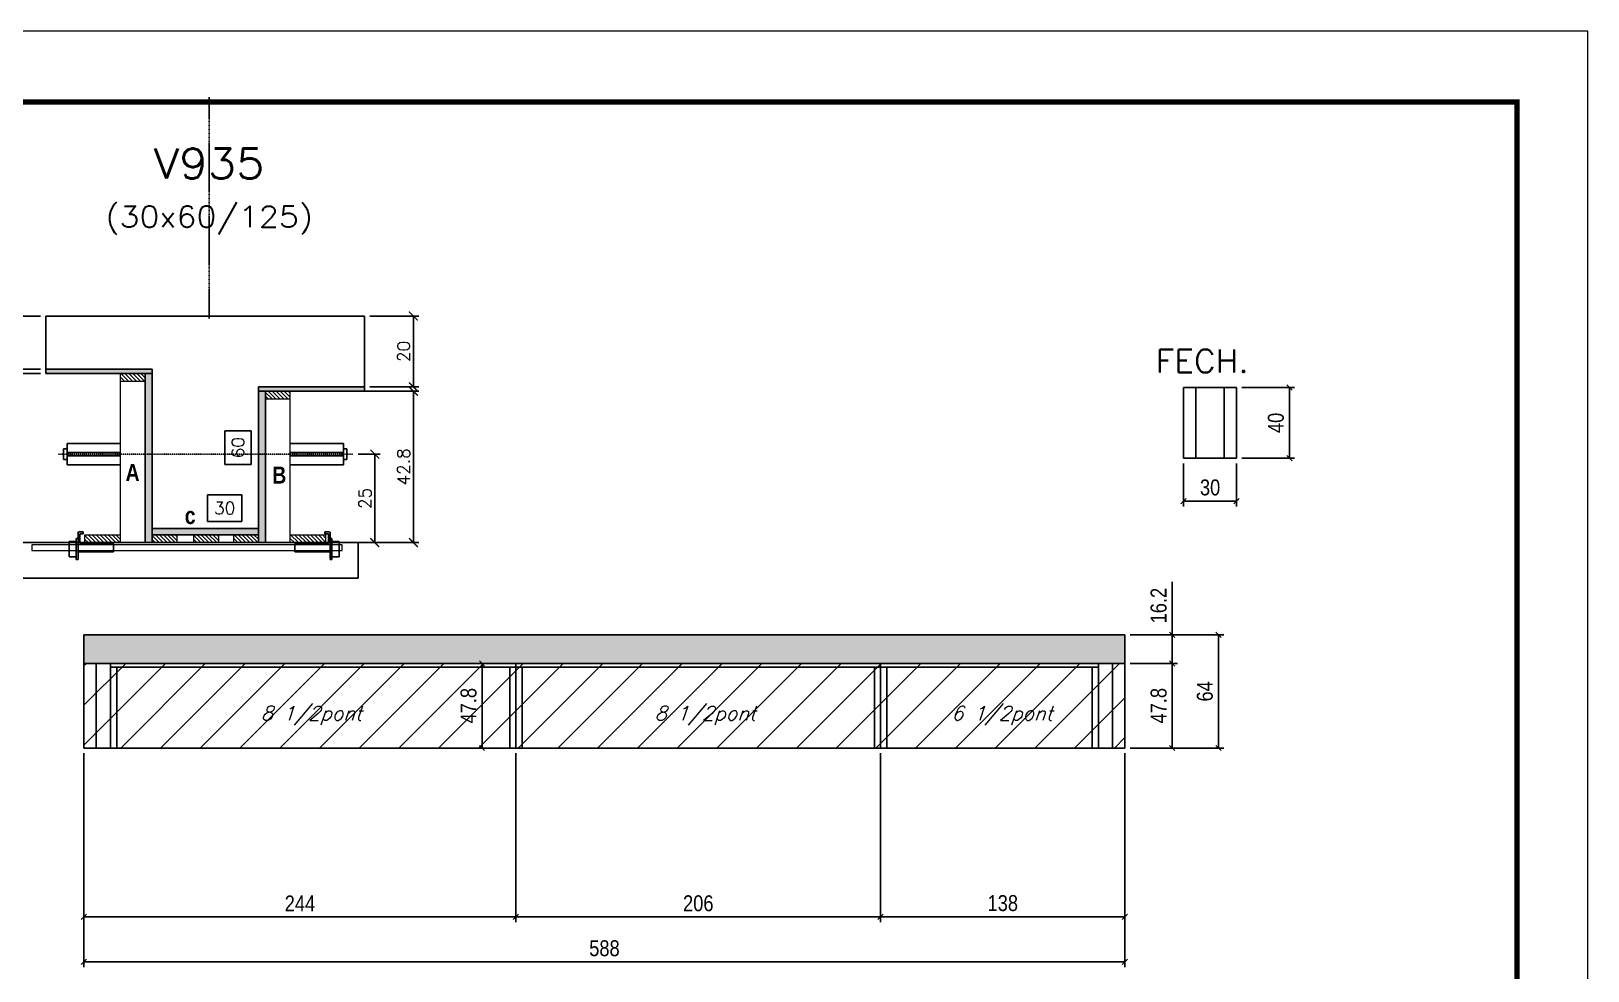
# Model space of a CAD drawing. Extents: x -20960 to -5926, y -2106 to 21915.
# Drawn here: x -6846 to -5967, y 11047 to 11578 of the extents above; entities that cross this region are included whole.
import ezdxf
from ezdxf.enums import TextEntityAlignment as Align

# ---------------------------------------------------------------- set-up
doc = ezdxf.new("R2010")
doc.units = 0
doc.linetypes.add('DASHED', pattern=[0.75, 0.5, -0.25])
doc.linetypes.add('HIDDEN', pattern=[0.375, 0.25, -0.125])
for name, color, linetype in [('barrote', 251, 'Continuous'), ('COTA', 241, 'Continuous'), ('Cota Seção (2x)', 4, 'Continuous'), ('detalhes', 4, 'Continuous'), ('Painéis', 200, 'Continuous'), ('presilha', 1, 'Continuous'), ('Reaproveitamento', 251, 'Continuous'), ('SARR_2.2x7', 40, 'Continuous'), ('SARR_3.5x7', 81, 'Continuous'), ('TENSOR', 3, 'Continuous'), ('texto', 7, 'Continuous'), ('Texto de Titulo', 7, 'Continuous'), ('Texto Qtd Sarr', 242, 'Continuous')]:
    doc.layers.add(name, color=color, linetype=linetype)
for name, color, linetype, lineweight in [('CONCRETO', 251, 'Continuous', 25), ('Folhas', 255, 'Continuous', 9), ('Hachura', 251, 'Continuous', 9), ('Madeira', 126, 'Continuous', 18), ('SARRAFO DE PRESSAO', 251, 'DASHED', 9), ('SCO-___-LAJ', 2, 'Continuous', 0), ('Texto Seção', 7, 'Continuous', 15)]:
    doc.layers.add(name, color=color, linetype=linetype, lineweight=lineweight)
doc.styles.add('COTA TECNICA-50', font='techl___.ttf', dxfattribs={"height": 9})
doc.styles.add('REGUA-120', font='ROMANS.shx', dxfattribs={"height": 15})
doc.styles.add('Romans', font='romans.shx')
doc.styles.add('TECNICA', font='techb___.ttf', dxfattribs={"height": 10})
doc.dimstyles.new('COTA PAINEL-50', dxfattribs={"dimtxt": 9, "dimasz": 3, "dimexe": 3, "dimexo": 3, "dimgap": 3, "dimtad": 1, "dimdec": 1, "dimzin": 12, "dimdsep": 46, "dimtxsty": 'COTA TECNICA-50', "dimblk1": 'OBLIQUE', "dimblk2": 'OBLIQUE', "dimsah": 1, "dimcen": 0.9, "dimclrd": 4, "dimclre": 4, "dimclrt": 240, "dimadec": 1, "dimazin": 3, "dimtfac": 1, "dimtdec": 1, "dimtmove": 0, "dimatfit": 3, "dimfxl": 1, "dimtolj": 1, "dimtzin": 12, "dimarcsym": 0})
doc.dimstyles.new('Cota Seção (2x)', dxfattribs={"dimtxt": 7, "dimasz": 5, "dimexe": 3, "dimexo": 3, "dimgap": 2, "dimtad": 3, "dimdec": 1, "dimlfac": 0.5, "dimzin": 12, "dimdsep": 46, "dimtxsty": 'Romans', "dimblk": 'ARCHTICK', "dimcen": 0, "dimclrd": 4, "dimclre": 4, "dimclrt": 1, "dimadec": 1, "dimazin": 3, "dimtfac": 1, "dimtdec": 1, "dimtmove": 0, "dimatfit": 3, "dimldrblk": 'OBLIQUE', "dimfxl": 1, "dimtolj": 1, "dimtzin": 12, "dimarcsym": 0})
doc.dimstyles.new('Cota Seção interna', dxfattribs={"dimtxt": 7, "dimasz": 6, "dimexe": 0.18, "dimexo": 2, "dimgap": -4, "dimtad": 3, "dimdec": 1, "dimlfac": 0.5, "dimzin": 12, "dimdsep": 46, "dimtxsty": 'Romans', "dimblk": 'ARCHTICK', "dimcen": 0.09, "dimse1": 1, "dimse2": 1, "dimsd1": 1, "dimsd2": 1, "dimclrd": 180, "dimclre": 5, "dimclrt": 1, "dimadec": 0, "dimazin": 3, "dimtfac": 1, "dimtdec": 1, "dimtofl": 0, "dimtmove": 0, "dimatfit": 3, "dimldrblk": 'ARCHTICK', "dimfxl": 1, "dimtolj": 1, "dimtzin": 0, "dimarcsym": 0})

# ---------------------------------------------------------------- blocks, each defined once
blk = doc.blocks.new('9999999999')
at = {"layer": 'Folhas'}
blk.add_lwpolyline([(98138.98, 34190.21), (99623.98, 34190.21), (99623.98, 35240.21), (98138.98, 35240.21)], close=True, dxfattribs=at)
at = {"layer": 'Folhas', "color": 30, "const_width": 3}
blk.add_lwpolyline([(98213.98, 34230.21), (99583.98, 34230.21), (99583.98, 35200.21), (98213.98, 35200.21)], close=True, dxfattribs=at)
blk = doc.blocks.new('titulo1')
at = {"layer": 'Defpoints', "color": 252, "linetype": 'HIDDEN', "ltscale": 2}
blk.add_line((0, 0), (0, 125), dxfattribs=at)
at = {"layer": 'Defpoints', "style": 'Romans', "oblique": 15}
blk.add_attdef('FOLHA', text='', height=10, dxfattribs=at).set_placement((0, 15.58), align=Align.MIDDLE_CENTER)
at = {"layer": 'Texto Qtd Sarr', "color": 3, "style": 'Romans', "oblique": 15}
for tag, height, p in [('TITULO', 17, (0, 71.45)), ('SEÇÃO', 12, (0, 41.55))]:
    blk.add_attdef(tag, text='', height=height, dxfattribs=at).set_placement(p, align=Align.MIDDLE_CENTER)
blk = doc.blocks.new('_ArchTick')
at = {"color": 0, "linetype": 'ByBlock', "const_width": 0.15}
blk.add_lwpolyline([(-0.5, -0.5), (0.5, 0.5)], dxfattribs=at)
blk = doc.blocks.new('*D1396')
at = {"layer": 'COTA', "color": 4, "lineweight": -2, "transparency": 16777216}
for p, q in [((-6840.95, 11384.79), (-6877.67, 11384.79)), ((-6874.67, 11289.19), (-6874.67, 11384.79)), ((-6823.35, 11289.19), (-6877.67, 11289.19))]:
    blk.add_line(p, q, dxfattribs=at)
at = {"layer": 'Defpoints', "color": 0, "transparency": 16777216}
for p in [(-6874.67, 11384.79), (-6837.95, 11384.79), (-6820.35, 11289.19)]:
    blk.add_point(p, dxfattribs=at)
at = {"layer": 'COTA', "color": 4, "lineweight": -2, "transparency": 16777216, "xscale": 5, "yscale": 5, "zscale": 5}
for p, rotation in [((-6874.67, 11384.79), 90), ((-6874.67, 11289.19), 270)]:
    blk.add_blockref('_ArchTick', p, dxfattribs=dict(at, rotation=rotation))
at = {"layer": 'COTA', "color": 1, "transparency": 16777216, "insert": (-6880.17, 11336.99), "char_height": 7, "attachment_point": 5, "rotation": 90, "style": 'Romans'}
blk.add_mtext('\\A1;47.8', dxfattribs=at)
blk = doc.blocks.new('_Oblique')
at = {"color": 0, "linetype": 'ByBlock', "lineweight": -2}
blk.add_line((-0.5, -0.5), (0.5, 0.5), dxfattribs=at)
blk = doc.blocks.new('*D1397')
at = {"layer": 'COTA', "color": 4, "lineweight": -2, "transparency": 16777216}
for p, q in [((-6840.95, 11417.19), (-6877.67, 11417.19)), ((-6874.67, 11387.19), (-6874.67, 11417.19)), ((-6840.95, 11387.19), (-6877.67, 11387.19))]:
    blk.add_line(p, q, dxfattribs=at)
at = {"layer": 'Defpoints', "color": 0, "transparency": 16777216}
for p in [(-6874.67, 11417.19), (-6837.95, 11417.19), (-6837.95, 11387.19)]:
    blk.add_point(p, dxfattribs=at)
at = {"layer": 'COTA', "color": 4, "lineweight": -2, "transparency": 16777216, "xscale": 5, "yscale": 5, "zscale": 5}
for p, rotation in [((-6874.67, 11417.19), 90), ((-6874.67, 11387.19), 270)]:
    blk.add_blockref('_ArchTick', p, dxfattribs=dict(at, rotation=rotation))
at = {"layer": 'COTA', "color": 1, "transparency": 16777216, "insert": (-6880.17, 11402.19), "char_height": 7, "attachment_point": 5, "rotation": 90, "style": 'Romans'}
blk.add_mtext('\\A1;15', dxfattribs=at)
blk = doc.blocks.new('*D1398')
at = {"layer": 'Cota Seção (2x)', "color": 180, "lineweight": -2, "transparency": 16777216}
for p, q in [((-6721.95, 11352.32), (-6736.95, 11352.32)), ((-6736.95, 11352.32), (-6736.95, 11333.32)), ((-6721.95, 11333.32), (-6721.95, 11352.32)), ((-6736.95, 11333.32), (-6721.95, 11333.32))]:
    blk.add_line(p, q, dxfattribs=at)
at = {"layer": 'Defpoints', "color": 0, "transparency": 16777216}
for p in [(-6777.95, 11417.19), (-6717.95, 11417.19), (-6777.95, 11297.19)]:
    blk.add_point(p, dxfattribs=at)
at = {"layer": 'Cota Seção (2x)', "color": 1, "transparency": 16777216, "insert": (-6729.45, 11342.82), "char_height": 7, "attachment_point": 5, "rotation": 90, "style": 'Romans'}
blk.add_mtext('\\A1;60', dxfattribs=at)
blk = doc.blocks.new('PRESILHA METÁLICA 1')
at = {"layer": 'presilha'}
for p, q in [((6, 15.5), (7.5, 15.5)), ((6, -2.5), (6, 15.5)), ((7.5, 10.6), (7.5, 19.9)), ((7.5, 15.5), (7.5, -2.5)), ((12, 21), (8.6, 21)), ((9, 11.6), (9, 18.9)), ((12, 19.5), (9.6, 19.5)), ((12, 21), (12, 19.5)), ((0, 13), (6, 13)), ((0, 13), (0, 0)), ((6, 0), (0, 0)), ((6, 13), (6, 0)), ((37.5, 4.1), (7.5, 4.1)), ((37.5, 11), (9.6, 11)), ((37.5, 11), (37.5, 4.1)), ((7.5, -2.5), (6, -2.5))]:
    blk.add_line(p, q, dxfattribs=at)
for centre, radius, start, end in [((8.6, 19.9), 1.14, 90, 180), ((9.6, 18.9), 0.57, 90, 180), ((9.6, 11.6), 0.57, 180, 270)]:
    blk.add_arc(centre, radius, start, end, dxfattribs=at)
blk = doc.blocks.new('*D1399')
at = {"layer": 'Cota Seção (2x)', "color": 180, "lineweight": -2, "transparency": 16777216}
for p, q in [((-6727.29, 11316.19), (-6746.62, 11316.19)), ((-6746.62, 11316.19), (-6746.62, 11301.19)), ((-6727.29, 11301.19), (-6727.29, 11316.19)), ((-6746.62, 11301.19), (-6727.29, 11301.19))]:
    blk.add_line(p, q, dxfattribs=at)
at = {"layer": 'Defpoints', "color": 0, "transparency": 16777216}
for p in [(-6777.95, 11297.19), (-6777.95, 11289.19), (-6717.96, 11289.19)]:
    blk.add_point(p, dxfattribs=at)
at = {"layer": 'Cota Seção (2x)', "color": 1, "transparency": 16777216, "insert": (-6736.95, 11308.69), "char_height": 7, "attachment_point": 5, "style": 'Romans'}
blk.add_mtext('\\A1;30', dxfattribs=at)
blk = doc.blocks.new('*D1400')
at = {"layer": 'COTA', "color": 4, "lineweight": -2, "transparency": 16777216}
for p, q in [((-6696.95, 11374.79), (-6627.39, 11374.79)), ((-6630.39, 11374.79), (-6630.39, 11289.19)), ((-6696.95, 11289.19), (-6627.39, 11289.19))]:
    blk.add_line(p, q, dxfattribs=at)
at = {"layer": 'Defpoints', "color": 0, "transparency": 16777216}
for p in [(-6699.95, 11374.79), (-6699.95, 11289.19), (-6630.39, 11289.19)]:
    blk.add_point(p, dxfattribs=at)
at = {"layer": 'COTA', "color": 4, "lineweight": -2, "transparency": 16777216, "xscale": 5, "yscale": 5, "zscale": 5}
for p, rotation in [((-6630.39, 11374.79), 90), ((-6630.39, 11289.19), 270)]:
    blk.add_blockref('_ArchTick', p, dxfattribs=dict(at, rotation=rotation))
at = {"layer": 'COTA', "color": 1, "transparency": 16777216, "insert": (-6635.89, 11331.99), "char_height": 7, "attachment_point": 5, "rotation": 90, "style": 'Romans'}
blk.add_mtext('\\A1;42.8', dxfattribs=at)
blk = doc.blocks.new('*D1607')
at = {"layer": 'COTA', "color": 4, "lineweight": -2, "transparency": 16777216}
for p, q in [((-6654.95, 11417.19), (-6627.39, 11417.19)), ((-6630.39, 11377.19), (-6630.39, 11417.19)), ((-6654.95, 11377.19), (-6627.39, 11377.19))]:
    blk.add_line(p, q, dxfattribs=at)
at = {"layer": 'Defpoints', "color": 0, "transparency": 16777216}
for p in [(-6657.95, 11417.19), (-6630.39, 11417.19), (-6657.95, 11377.19)]:
    blk.add_point(p, dxfattribs=at)
at = {"layer": 'COTA', "color": 4, "lineweight": -2, "transparency": 16777216, "xscale": 5, "yscale": 5, "zscale": 5}
for p, rotation in [((-6630.39, 11417.19), 90), ((-6630.39, 11377.19), 270)]:
    blk.add_blockref('_ArchTick', p, dxfattribs=dict(at, rotation=rotation))
at = {"layer": 'COTA', "color": 1, "transparency": 16777216, "insert": (-6635.89, 11397.19), "char_height": 7, "attachment_point": 5, "rotation": 90, "style": 'Romans'}
blk.add_mtext('\\A1;20', dxfattribs=at)
blk = doc.blocks.new('*D1401')
at = {"layer": 'COTA', "color": 4, "lineweight": -2, "transparency": 16777216}
for p, q in [((-6661.65, 11339.16), (-6649.17, 11339.16)), ((-6652.17, 11339.16), (-6652.17, 11289.19)), ((-6661.65, 11289.19), (-6649.17, 11289.19))]:
    blk.add_line(p, q, dxfattribs=at)
at = {"layer": 'Defpoints', "color": 0, "transparency": 16777216}
for p in [(-6664.65, 11339.16), (-6664.65, 11289.19), (-6652.17, 11289.19)]:
    blk.add_point(p, dxfattribs=at)
at = {"layer": 'COTA', "color": 4, "lineweight": -2, "transparency": 16777216, "xscale": 5, "yscale": 5, "zscale": 5}
for p, rotation in [((-6652.17, 11339.16), 90), ((-6652.17, 11289.19), 270)]:
    blk.add_blockref('_ArchTick', p, dxfattribs=dict(at, rotation=rotation))
at = {"layer": 'COTA', "color": 1, "transparency": 16777216, "insert": (-6657.67, 11314.18), "char_height": 7, "attachment_point": 5, "rotation": 90, "style": 'Romans'}
blk.add_mtext('\\A1;25', dxfattribs=at)
blk = doc.blocks.new('*D1608')
at = {"layer": 'COTA', "color": 4, "lineweight": -2, "transparency": 16777216}
for p, q in [((-6575.47, 11220.93), (-6594.63, 11220.93)), ((-6591.63, 11220.93), (-6591.63, 11173.13)), ((-6575.47, 11173.13), (-6594.63, 11173.13))]:
    blk.add_line(p, q, dxfattribs=at)
at = {"layer": 'Defpoints', "color": 0, "transparency": 16777216}
for p in [(-6572.47, 11220.93), (-6591.63, 11173.13), (-6572.47, 11173.13)]:
    blk.add_point(p, dxfattribs=at)
at = {"layer": 'COTA', "color": 4, "lineweight": -2, "transparency": 16777216, "xscale": 3, "yscale": 3, "zscale": 3}
for p, rotation in [((-6591.63, 11220.93), 90), ((-6591.63, 11173.13), 270)]:
    blk.add_blockref('_Oblique', p, dxfattribs=dict(at, rotation=rotation))
at = {"layer": 'COTA', "color": 240, "transparency": 16777216, "insert": (-6599.21, 11197.03), "char_height": 9, "attachment_point": 5, "rotation": 90, "style": 'COTA TECNICA-50'}
blk.add_mtext('\\A1;47.8', dxfattribs=at)
blk = doc.blocks.new('*D1404')
at = {"layer": 'COTA', "color": 4, "lineweight": -2, "transparency": 16777216}
for p, q in [((-6816.47, 11170.13), (-6816.47, 11074.72)), ((-6572.47, 11170.13), (-6572.47, 11074.72)), ((-6816.47, 11077.72), (-6572.47, 11077.72))]:
    blk.add_line(p, q, dxfattribs=at)
at = {"layer": 'Defpoints', "color": 0, "transparency": 16777216}
for p in [(-6816.47, 11173.13), (-6572.47, 11173.13), (-6572.47, 11077.72)]:
    blk.add_point(p, dxfattribs=at)
at = {"layer": 'COTA', "color": 4, "lineweight": -2, "transparency": 16777216, "xscale": 3, "yscale": 3, "zscale": 3, "rotation": 180}
blk.add_blockref('_Oblique', (-6816.47, 11077.72), dxfattribs=at)
at = {"layer": 'COTA', "color": 4, "lineweight": -2, "transparency": 16777216, "xscale": 3, "yscale": 3, "zscale": 3}
blk.add_blockref('_Oblique', (-6572.47, 11077.72), dxfattribs=at)
at = {"layer": 'COTA', "color": 240, "transparency": 16777216, "insert": (-6694.47, 11085.29), "char_height": 9, "attachment_point": 5, "style": 'COTA TECNICA-50'}
blk.add_mtext('\\A1;244', dxfattribs=at)
blk = doc.blocks.new('*D1613')
at = {"layer": 'COTA', "color": 4, "lineweight": -2, "transparency": 16777216}
for p, q in [((-6366.47, 11170.13), (-6366.47, 11074.72)), ((-6228.47, 11170.13), (-6228.47, 11074.72)), ((-6366.47, 11077.72), (-6228.47, 11077.72))]:
    blk.add_line(p, q, dxfattribs=at)
at = {"layer": 'Defpoints', "color": 0, "transparency": 16777216}
for p in [(-6366.47, 11173.13), (-6228.47, 11173.13), (-6228.47, 11077.72)]:
    blk.add_point(p, dxfattribs=at)
at = {"layer": 'COTA', "color": 4, "lineweight": -2, "transparency": 16777216, "xscale": 3, "yscale": 3, "zscale": 3, "rotation": 180}
blk.add_blockref('_Oblique', (-6366.47, 11077.72), dxfattribs=at)
at = {"layer": 'COTA', "color": 4, "lineweight": -2, "transparency": 16777216, "xscale": 3, "yscale": 3, "zscale": 3}
blk.add_blockref('_Oblique', (-6228.47, 11077.72), dxfattribs=at)
at = {"layer": 'COTA', "color": 240, "transparency": 16777216, "insert": (-6297.47, 11085.44), "char_height": 9, "attachment_point": 5, "style": 'COTA TECNICA-50'}
blk.add_mtext('\\A1;138', dxfattribs=at)
blk = doc.blocks.new('*D1615')
at = {"layer": 'COTA', "color": 4, "lineweight": -2, "transparency": 16777216}
for p, q in [((-6816.47, 11170.13), (-6816.47, 11049.33)), ((-6228.47, 11170.13), (-6228.47, 11049.33)), ((-6816.47, 11052.33), (-6228.47, 11052.33))]:
    blk.add_line(p, q, dxfattribs=at)
at = {"layer": 'Defpoints', "color": 0, "transparency": 16777216}
for p in [(-6816.47, 11173.13), (-6228.47, 11173.13), (-6228.47, 11052.33)]:
    blk.add_point(p, dxfattribs=at)
at = {"layer": 'COTA', "color": 4, "lineweight": -2, "transparency": 16777216, "xscale": 3, "yscale": 3, "zscale": 3, "rotation": 180}
blk.add_blockref('_Oblique', (-6816.47, 11052.33), dxfattribs=at)
at = {"layer": 'COTA', "color": 4, "lineweight": -2, "transparency": 16777216, "xscale": 3, "yscale": 3, "zscale": 3}
blk.add_blockref('_Oblique', (-6228.47, 11052.33), dxfattribs=at)
at = {"layer": 'COTA', "color": 240, "transparency": 16777216, "insert": (-6522.47, 11059.94), "char_height": 9, "attachment_point": 5, "style": 'COTA TECNICA-50'}
blk.add_mtext('\\A1;588', dxfattribs=at)
blk = doc.blocks.new('*D1616')
at = {"layer": 'COTA', "color": 4, "lineweight": -2, "transparency": 16777216}
for p, q in [((-6572.47, 11170.13), (-6572.47, 11074.72)), ((-6366.47, 11170.13), (-6366.47, 11074.72)), ((-6572.47, 11077.72), (-6366.47, 11077.72))]:
    blk.add_line(p, q, dxfattribs=at)
at = {"layer": 'Defpoints', "color": 0, "transparency": 16777216}
for p in [(-6572.47, 11173.13), (-6366.47, 11173.13), (-6366.47, 11077.72)]:
    blk.add_point(p, dxfattribs=at)
at = {"layer": 'COTA', "color": 4, "lineweight": -2, "transparency": 16777216, "xscale": 3, "yscale": 3, "zscale": 3, "rotation": 180}
blk.add_blockref('_Oblique', (-6572.47, 11077.72), dxfattribs=at)
at = {"layer": 'COTA', "color": 4, "lineweight": -2, "transparency": 16777216, "xscale": 3, "yscale": 3, "zscale": 3}
blk.add_blockref('_Oblique', (-6366.47, 11077.72), dxfattribs=at)
at = {"layer": 'COTA', "color": 240, "transparency": 16777216, "insert": (-6469.47, 11085.31), "char_height": 9, "attachment_point": 5, "style": 'COTA TECNICA-50'}
blk.add_mtext('\\A1;206', dxfattribs=at)
blk = doc.blocks.new('*D1617')
at = {"layer": 'COTA', "color": 4, "lineweight": -2, "transparency": 16777216}
for p, q in [((-6225.47, 11220.93), (-6198.83, 11220.93)), ((-6201.83, 11220.93), (-6201.83, 11173.13)), ((-6225.47, 11173.13), (-6198.83, 11173.13))]:
    blk.add_line(p, q, dxfattribs=at)
at = {"layer": 'Defpoints', "color": 0, "transparency": 16777216}
for p in [(-6228.47, 11220.93), (-6228.47, 11173.13), (-6201.83, 11173.13)]:
    blk.add_point(p, dxfattribs=at)
at = {"layer": 'COTA', "color": 4, "lineweight": -2, "transparency": 16777216, "xscale": 3, "yscale": 3, "zscale": 3}
for p, rotation in [((-6201.83, 11220.93), 90), ((-6201.83, 11173.13), 270)]:
    blk.add_blockref('_Oblique', p, dxfattribs=dict(at, rotation=rotation))
at = {"layer": 'COTA', "color": 240, "transparency": 16777216, "insert": (-6209.42, 11197.03), "char_height": 9, "attachment_point": 5, "rotation": 90, "style": 'COTA TECNICA-50'}
blk.add_mtext('\\A1;47.8', dxfattribs=at)
blk = doc.blocks.new('*D1618')
at = {"layer": 'COTA', "color": 4, "lineweight": -2, "transparency": 16777216}
for p, q in [((-6201.83, 11237.13), (-6201.83, 11267.05)), ((-6225.47, 11237.13), (-6198.83, 11237.13)), ((-6201.83, 11220.93), (-6201.83, 11237.13)), ((-6225.47, 11220.93), (-6198.83, 11220.93))]:
    blk.add_line(p, q, dxfattribs=at)
at = {"layer": 'Defpoints', "color": 0, "transparency": 16777216}
for p in [(-6228.47, 11237.13), (-6201.83, 11237.13), (-6228.47, 11220.93)]:
    blk.add_point(p, dxfattribs=at)
at = {"layer": 'COTA', "color": 4, "lineweight": -2, "transparency": 16777216, "xscale": 3, "yscale": 3, "zscale": 3}
for p, rotation in [((-6201.83, 11237.13), 90), ((-6201.83, 11220.93), 270)]:
    blk.add_blockref('_Oblique', p, dxfattribs=dict(at, rotation=rotation))
at = {"layer": 'COTA', "color": 240, "transparency": 16777216, "insert": (-6209.43, 11253.59), "char_height": 9, "attachment_point": 5, "rotation": 90, "style": 'COTA TECNICA-50'}
blk.add_mtext('\\A1;16.2', dxfattribs=at)
blk = doc.blocks.new('*D1409')
at = {"layer": 'COTA', "color": 4, "lineweight": -2, "transparency": 16777216}
for p, q in [((-6225.47, 11237.13), (-6172.68, 11237.13)), ((-6175.68, 11237.13), (-6175.68, 11173.13)), ((-6225.47, 11173.13), (-6172.68, 11173.13))]:
    blk.add_line(p, q, dxfattribs=at)
at = {"layer": 'Defpoints', "color": 0, "transparency": 16777216}
for p in [(-6228.47, 11237.13), (-6228.47, 11173.13), (-6175.68, 11173.13)]:
    blk.add_point(p, dxfattribs=at)
at = {"layer": 'COTA', "color": 4, "lineweight": -2, "transparency": 16777216, "xscale": 3, "yscale": 3, "zscale": 3}
for p, rotation in [((-6175.68, 11237.13), 90), ((-6175.68, 11173.13), 270)]:
    blk.add_blockref('_Oblique', p, dxfattribs=dict(at, rotation=rotation))
at = {"layer": 'COTA', "color": 240, "transparency": 16777216, "insert": (-6183.28, 11205.13), "char_height": 9, "attachment_point": 5, "rotation": 90, "style": 'COTA TECNICA-50'}
blk.add_mtext('\\A1;64', dxfattribs=at)
blk = doc.blocks.new('*D1619')
at = {"layer": 'COTA', "color": 4, "lineweight": -2, "transparency": 16777216}
for p, q in [((-6162.39, 11376.83), (-6132.61, 11376.83)), ((-6135.61, 11376.83), (-6135.61, 11336.83)), ((-6162.39, 11336.83), (-6132.61, 11336.83))]:
    blk.add_line(p, q, dxfattribs=at)
at = {"layer": 'Defpoints', "color": 0, "transparency": 16777216}
for p in [(-6165.39, 11376.83), (-6165.39, 11336.83), (-6135.61, 11336.83)]:
    blk.add_point(p, dxfattribs=at)
at = {"layer": 'COTA', "color": 4, "lineweight": -2, "transparency": 16777216, "xscale": 3, "yscale": 3, "zscale": 3}
for p, rotation in [((-6135.61, 11376.83), 90), ((-6135.61, 11336.83), 270)]:
    blk.add_blockref('_Oblique', p, dxfattribs=dict(at, rotation=rotation))
at = {"layer": 'COTA', "color": 240, "transparency": 16777216, "insert": (-6143.2, 11356.83), "char_height": 9, "attachment_point": 5, "rotation": 90, "style": 'COTA TECNICA-50'}
blk.add_mtext('\\A1;40', dxfattribs=at)
blk = doc.blocks.new('*D1620')
at = {"layer": 'COTA', "color": 4, "lineweight": -2, "transparency": 16777216}
for p, q in [((-6195.39, 11333.83), (-6195.39, 11309.61)), ((-6165.39, 11333.83), (-6165.39, 11309.61)), ((-6195.39, 11312.61), (-6165.39, 11312.61))]:
    blk.add_line(p, q, dxfattribs=at)
at = {"layer": 'Defpoints', "color": 0, "transparency": 16777216}
for p in [(-6195.39, 11336.83), (-6165.39, 11336.83), (-6165.39, 11312.61)]:
    blk.add_point(p, dxfattribs=at)
at = {"layer": 'COTA', "color": 4, "lineweight": -2, "transparency": 16777216, "xscale": 3, "yscale": 3, "zscale": 3, "rotation": 180}
blk.add_blockref('_Oblique', (-6195.39, 11312.61), dxfattribs=at)
at = {"layer": 'COTA', "color": 4, "lineweight": -2, "transparency": 16777216, "xscale": 3, "yscale": 3, "zscale": 3}
blk.add_blockref('_Oblique', (-6165.39, 11312.61), dxfattribs=at)
at = {"layer": 'COTA', "color": 240, "transparency": 16777216, "insert": (-6180.39, 11320.31), "char_height": 9, "attachment_point": 5, "style": 'COTA TECNICA-50'}
blk.add_mtext('\\A1;30', dxfattribs=at)

msp = doc.modelspace()

# ---------------------------------------------------------------- hatches: boundary and pattern name
at = {"layer": 'COTA', "linetype": 'ByBlock'}
h = msp.add_hatch(dxfattribs=at)
h.set_pattern_fill('AR-CONC', color=256, scale=0.03)
h.set_pattern_definition([(50, (1585, 2367.8223), (5.46554, -0.4781726), [0.5715, -6.2865]), (355, (1585, 2367.8223), (-1.0573026, 5.7317054), [0.4572, -5.0292175]), (100.451445, (1585.4555, 2367.7825), (4.4082374, 5.2535326), [0.4857003, -5.3427073]), (46.1842, (1585, 2369.346), (8.1323712, -1.26127), [0.85725, -9.42975]), (96.63556, (1585.678, 2369.241), (7.122124, 7.4227837), [0.7285507, -8.014068]), (351.18415, (1585, 2369.346), (7.122124, 7.422784), [0.685799, -7.543792]), (21, (1585.762, 2368.9653), (4.5484317, -3.067956), [0.5715, -6.2865]), (326, (1585.762, 2368.9653), (1.8540609, 5.525639), [0.4572, -5.0292]), (71.451445, (1586.141, 2368.7097), (6.4024926, 2.457683), [0.4857003, -5.3426981]), (37.5, (1585, 2367.8223), (0.0926581, 2.53665117), [0, -4.96824, 0, -5.1054, 0, -5.04825]), (7.5, (1585, 2367.8223), (2.0045899, 3.00541724), [0, -2.91084, 0, -4.85394, 0, -1.92405]), (327.5, (1583.3007, 2367.8223), (4.06771786, -0.17186232), [0, -1.905, 0, -5.9436, 0, -7.8867]), (317.5, (1582.5387, 2367.8223), (4.4438754, 0.7627947), [0, -2.4765, 0, -3.94716, 0, -5.6007])])
h.paths.add_polyline_path([(-6816.47, 11237.13), (-6816.47, 11220.93), (-6228.47, 11220.93), (-6228.47, 11237.13)])
at = {"layer": 'Hachura'}
h = msp.add_hatch(color=256, dxfattribs=at)
h.dxf.hatch_style = 1
h.paths.add_polyline_path([(-6777.95, 11384.79), (-6777.95, 11387.19), (-6837.95, 11387.19), (-6837.95, 11384.79)])
h = msp.add_hatch(dxfattribs=at)
h.set_pattern_fill('ANSI31', color=256, scale=0.5, angle=270, style=0)
h.set_pattern_definition([(315, (16131.867, 3077.1492), (1.12253202, 1.12253202), [])])
h.paths.add_polyline_path([(-6781.95, 11380.39), (-6781.95, 11384.79), (-6795.95, 11384.79), (-6795.95, 11380.39)])
h = msp.add_hatch(color=256, dxfattribs=at)
h.dxf.hatch_style = 1
h.paths.add_polyline_path([(-6781.95, 11384.79), (-6777.95, 11384.79), (-6777.95, 11289.19), (-6781.95, 11289.19)])
h = msp.add_hatch(color=256, dxfattribs=at)
h.dxf.hatch_style = 1
h.paths.add_polyline_path([(-6657.95, 11374.79), (-6657.95, 11377.19), (-6717.95, 11377.19), (-6717.95, 11374.79)])
h = msp.add_hatch(color=256, dxfattribs=at)
h.dxf.hatch_style = 1
h.paths.add_polyline_path([(-6717.95, 11374.79), (-6713.95, 11374.79), (-6713.95, 11289.19), (-6717.95, 11289.19)])
h = msp.add_hatch(dxfattribs=at)
h.set_pattern_fill('ANSI31', color=256, scale=0.5, angle=270, style=0)
h.set_pattern_definition([(315, (16093.867, 3067.1492), (1.12253202, 1.12253202), [])])
h.paths.add_polyline_path([(-6699.95, 11370.39), (-6699.95, 11374.79), (-6713.95, 11374.79), (-6713.95, 11370.39)])
h = msp.add_hatch(dxfattribs=at)
h.set_pattern_fill('ANSI31', color=256, scale=0.5, angle=270, style=0)
h.set_pattern_definition([(315, (16131.867, 3059.5492), (1.12253202, 1.12253202), [])])
h.paths.add_polyline_path([(-6815.95, 11289.19), (-6815.95, 11293.59), (-6795.95, 11293.59), (-6795.95, 11289.19)])
h = msp.add_hatch(color=256, dxfattribs=at)
h.dxf.hatch_style = 1
h.paths.add_polyline_path([(-6717.96, 11293.59), (-6717.96, 11297.19), (-6777.95, 11297.19), (-6777.95, 11293.59)])
h = msp.add_hatch(dxfattribs=at)
h.set_pattern_fill('ANSI31', color=256, scale=0.5, angle=270, style=0)
h.set_pattern_definition([(315, (16140.667, 3059.5492), (1.12253202, 1.12253202), [])])
h.paths.add_polyline_path([(-6777.95, 11289.19), (-6777.95, 11293.59), (-6763.95, 11293.59), (-6763.95, 11289.19)])
h = msp.add_hatch(dxfattribs=at)
h.set_pattern_fill('ANSI31', color=256, scale=0.5, angle=270, style=0)
h.set_pattern_definition([(315, (16164.1885, 3059.5492), (1.12253202, 1.12253202), [])])
h.paths.add_polyline_path([(-6754.43, 11289.19), (-6754.43, 11293.59), (-6740.43, 11293.59), (-6740.43, 11289.19)])
h = msp.add_hatch(dxfattribs=at)
h.set_pattern_fill('ANSI31', color=256, scale=0.5, angle=270, style=0)
h.set_pattern_definition([(315, (16162.669, 3059.5492), (1.12253202, 1.12253202), [])])
h.paths.add_polyline_path([(-6717.96, 11289.19), (-6717.96, 11293.59), (-6731.96, 11293.59), (-6731.96, 11289.19)])
h = msp.add_hatch(dxfattribs=at)
h.set_pattern_fill('ANSI31', color=256, scale=0.5, angle=270, style=0)
h.set_pattern_definition([(315, (16059.867, 3059.5492), (1.12253202, 1.12253202), [])])
h.paths.add_polyline_path([(-6699.95, 11289.19), (-6699.95, 11293.59), (-6679.95, 11293.59), (-6679.95, 11289.19)])
at = {"layer": 'Reaproveitamento', "transparency": 33554684}
h = msp.add_hatch(dxfattribs=at)
h.set_pattern_fill('ANSI31', color=256, scale=5)
h.set_pattern_definition([(45, (2970.947, 217.85), (-11.22532, 11.22532), [])])
h.paths.add_polyline_path([(-6228.47, 11173.13), (-6228.47, 11220.93), (-6816.47, 11220.93), (-6816.47, 11173.13)])

# ---------------------------------------------------------------- linework, layer by layer
at = {"ltscale": 3}
for p, q in [((-6825.95, 11345.16), (-6825.95, 11333.16)), ((-6825.95, 11345.16), (-6795.95, 11345.16)), ((-6669.95, 11345.16), (-6699.95, 11345.16)), ((-6669.95, 11345.16), (-6669.95, 11333.16)), ((-6827.95, 11342.16), (-6827.95, 11336.16)), ((-6825.95, 11342.16), (-6827.95, 11342.16)), ((-6825.95, 11336.16), (-6827.95, 11336.16)), ((-6795.95, 11340.16), (-6825.95, 11340.16)), ((-6795.95, 11338.16), (-6825.95, 11338.16)), ((-6699.95, 11340.16), (-6669.95, 11340.16)), ((-6699.95, 11338.16), (-6669.95, 11338.16)), ((-6667.95, 11342.16), (-6669.95, 11342.16)), ((-6669.95, 11336.16), (-6667.95, 11336.16)), ((-6667.95, 11342.16), (-6667.95, 11336.16)), ((-6825.95, 11333.16), (-6795.95, 11333.16)), ((-6669.95, 11333.16), (-6699.95, 11333.16))]:
    msp.add_line(p, q, dxfattribs=at)
at = {"layer": 'barrote'}
msp.add_lwpolyline([(-6661.59, 11269.19), (-6856.56, 11269.19), (-6856.56, 11289.19), (-6661.59, 11289.19)], close=True, dxfattribs=at)
at = {"layer": 'CONCRETO'}
for p, q in [((-6837.95, 11387.19), (-6837.95, 11417.19)), ((-6837.95, 11417.19), (-6777.95, 11417.19)), ((-6777.95, 11417.19), (-6777.95, 11417.19)), ((-6777.95, 11417.19), (-6657.95, 11417.19)), ((-6657.95, 11377.19), (-6657.95, 11417.19)), ((-6777.95, 11387.19), (-6837.95, 11387.19)), ((-6777.95, 11297.19), (-6777.95, 11387.19)), ((-6717.96, 11297.19), (-6777.95, 11297.19)), ((-6717.96, 11293.59), (-6717.96, 11297.19)), ((-6717.95, 11293.59), (-6717.96, 11293.59))]:
    msp.add_line(p, q, dxfattribs=at)
at = {"layer": 'COTA', "linetype": 'ByBlock'}
for p, q in [((-6816.47, 11220.93), (-6816.47, 11237.13)), ((-6816.47, 11237.13), (-6228.47, 11237.13)), ((-6228.47, 11220.93), (-6228.47, 11237.13)), ((-6228.47, 11156.13), (-6228.47, 11154.13))]:
    msp.add_line(p, q, dxfattribs=at)
at = {"layer": 'Madeira'}
for points in [[(-6781.95, 11380.39), (-6781.95, 11384.79), (-6795.95, 11384.79), (-6795.95, 11380.39)], [(-6781.95, 11384.79), (-6795.95, 11384.79), (-6795.95, 11289.19), (-6781.95, 11289.19)], [(-6699.95, 11370.39), (-6699.95, 11374.79), (-6713.95, 11374.79), (-6713.95, 11370.39)], [(-6699.95, 11374.79), (-6713.95, 11374.79), (-6713.95, 11289.19), (-6699.95, 11289.19)], [(-6815.95, 11289.19), (-6815.95, 11293.59), (-6795.95, 11293.59), (-6795.95, 11289.19)], [(-6777.95, 11289.19), (-6777.95, 11293.59), (-6763.95, 11293.59), (-6763.95, 11289.19)], [(-6754.43, 11289.19), (-6754.43, 11293.59), (-6740.43, 11293.59), (-6740.43, 11289.19)], [(-6717.96, 11289.19), (-6717.96, 11293.59), (-6731.96, 11293.59), (-6731.96, 11289.19)], [(-6699.95, 11289.19), (-6699.95, 11293.59), (-6679.95, 11293.59), (-6679.95, 11289.19)]]:
    msp.add_lwpolyline(points, close=True, dxfattribs=at)
at = {"layer": 'Painéis'}
for p, q in [((-6165.39, 11376.83), (-6195.39, 11376.83)), ((-6195.39, 11376.83), (-6195.39, 11336.83)), ((-6165.39, 11336.83), (-6165.39, 11376.83)), ((-6195.39, 11336.83), (-6165.39, 11336.83)), ((-6816.47, 11220.93), (-6816.47, 11173.13)), ((-6816.47, 11220.93), (-6228.47, 11220.93)), ((-6572.47, 11220.93), (-6572.47, 11173.13)), ((-6572.47, 11220.93), (-6572.47, 11173.13)), ((-6366.47, 11220.93), (-6366.47, 11173.13)), ((-6366.47, 11220.93), (-6366.47, 11173.13)), ((-6228.47, 11220.93), (-6228.47, 11173.13)), ((-6228.47, 11173.13), (-6816.47, 11173.13))]:
    msp.add_line(p, q, dxfattribs=at)
for points in [[(-6777.95, 11384.79), (-6777.95, 11387.19), (-6837.95, 11387.19), (-6837.95, 11384.79)], [(-6781.95, 11384.79), (-6777.95, 11384.79), (-6777.95, 11289.19), (-6781.95, 11289.19)], [(-6657.95, 11374.79), (-6657.95, 11377.19), (-6717.95, 11377.19), (-6717.95, 11374.79)], [(-6717.95, 11374.79), (-6713.95, 11374.79), (-6713.95, 11289.19), (-6717.95, 11289.19)], [(-6717.96, 11293.59), (-6717.96, 11297.19), (-6777.95, 11297.19), (-6777.95, 11293.59)]]:
    msp.add_lwpolyline(points, close=True, dxfattribs=at)
at = {"layer": 'SARR_2.2x7', "linetype": 'Continuous', "ltscale": 50}
for p, q in [((-6188.39, 11376.83), (-6188.39, 11336.83)), ((-6172.39, 11336.83), (-6172.39, 11376.83)), ((-6809.47, 11220.93), (-6809.47, 11173.13)), ((-6235.47, 11220.93), (-6235.47, 11173.13)), ((-6572.47, 11218.73), (-6801.47, 11218.73)), ((-6366.47, 11218.73), (-6572.47, 11218.73)), ((-6243.47, 11218.73), (-6366.47, 11218.73))]:
    msp.add_line(p, q, dxfattribs=at)
at = {"layer": 'SARR_3.5x7'}
for p, q in [((-6816.47, 11220.93), (-6816.47, 11173.13)), ((-6801.47, 11220.93), (-6801.47, 11173.13)), ((-6243.47, 11220.93), (-6243.47, 11173.13)), ((-6797.97, 11218.73), (-6797.97, 11173.13)), ((-6575.97, 11218.73), (-6575.97, 11173.13)), ((-6568.97, 11218.73), (-6568.97, 11173.13)), ((-6369.97, 11218.73), (-6369.97, 11173.13)), ((-6362.97, 11218.73), (-6362.97, 11173.13)), ((-6246.97, 11218.73), (-6246.97, 11173.13))]:
    msp.add_line(p, q, dxfattribs=at)
at = {"layer": 'SCO-___-LAJ', "color": 1}
msp.add_lwpolyline([(-6670.59, 11287.86), (-6845.9, 11287.86), (-6845.9, 11284.66), (-6670.59, 11284.66)], close=True, dxfattribs=at)
at = {"layer": 'TENSOR', "linetype": 'HIDDEN', "ltscale": 0.5}
msp.add_line((-6830.95, 11339.16), (-6664.65, 11339.16), dxfattribs=at)

# ---------------------------------------------------------------- block references
at = {"layer": 'presilha', "yscale": 0.6666666666666666, "zscale": 0.6666666666666666}
for p, xscale in [((-6824.82, 11281.23), 0.6666666666666666), ((-6672.38, 11281.23), -0.6666666666666666)]:
    msp.add_blockref('PRESILHA METÁLICA 1', p, dxfattribs=dict(at, xscale=xscale))
at = {"layer": 'SARRAFO DE PRESSAO', "color": 6, "linetype": 'ByBlock'}
msp.add_blockref('9999999999', (-105590.98, -23661.99), dxfattribs=at)
at = {"layer": 'Texto Seção'}
ref = msp.add_blockref('titulo1', (-6745.77, 11415.87), dxfattribs=at)
ref.add_attrib('TITULO', 'V935', dxfattribs={"layer": 'Texto de Titulo', "color": 7, "height": 17, "style": 'Romans', "width": 1.1}).set_placement((-6745.77, 11503.37), align=Align.MIDDLE_CENTER)
ref.add_attrib('SEÇÃO', '(30x60/125)', dxfattribs={"layer": 'Texto de Titulo', "color": 7, "height": 12, "style": 'Romans', "width": 1.1}).set_placement((-6745.77, 11473.37), align=Align.MIDDLE_CENTER)

# ---------------------------------------------------------------- texts
at = {"layer": 'detalhes', "style": 'TECNICA'}
for s, p in [('A', (-6792.96, 11323.99)), ('B', (-6710.12, 11322.56)), ('c', (-6759.52, 11299.69))]:
    msp.add_text(s, height=9.6, dxfattribs=at).set_placement(p)
at = {"layer": 'texto', "color": 2, "char_height": 8, "attachment_point": 5, "style": 'Romans'}
for s, insert in [('{\\Q19;\\C256;8 1/2pont}', (-6688.06, 11191.43)), ('{\\Q19;\\C256;8 1/2pont}', (-6465.6, 11191.43)), ('{\\Q19;\\C256;6 1/2pont}', (-6297.98, 11191.43))]:
    msp.add_mtext(s, dxfattribs=dict(at, insert=insert))
at = {"layer": 'Texto Seção', "style": 'REGUA-120', "width": 1.05}
msp.add_text('FECH.', height=13, dxfattribs=at).set_placement((-6211.16, 11385.35))

# ---------------------------------------------------------------- dimensions: what is measured, and where the dimension line sits
at = {"layer": 'COTA'}
for base, p1, p2, dimstyle, picture, middle in [((-6874.67, 11417.19), (-6837.95, 11387.19), (-6837.95, 11417.19), 'Cota Seção (2x)', '*D1397', (-6880.17, 11402.19)), ((-6630.39, 11417.19), (-6657.95, 11377.19), (-6657.95, 11417.19), 'Cota Seção (2x)', '*D1607', (-6635.89, 11397.19)), ((-6874.67, 11384.79), (-6820.35, 11289.19), (-6837.95, 11384.79), 'Cota Seção (2x)', '*D1396', (-6880.17, 11336.99)), ((-6135.61, 11336.83), (-6165.39, 11376.83), (-6165.39, 11336.83), 'COTA PAINEL-50', '*D1619', (-6143.2, 11356.83)), ((-6630.39, 11289.19), (-6699.95, 11374.79), (-6699.95, 11289.19), 'Cota Seção (2x)', '*D1400', (-6635.89, 11331.99)), ((-6652.17, 11289.19), (-6664.65, 11339.16), (-6664.65, 11289.19), 'Cota Seção (2x)', '*D1401', (-6657.67, 11314.18)), ((-6201.83, 11237.13), (-6228.47, 11220.93), (-6228.47, 11237.13), 'COTA PAINEL-50', '*D1618', (-6209.43, 11253.59)), ((-6175.68, 11173.13), (-6228.47, 11237.13), (-6228.47, 11173.13), 'COTA PAINEL-50', '*D1409', (-6183.28, 11205.13)), ((-6591.63, 11173.13), (-6572.47, 11220.93), (-6572.47, 11173.13), 'COTA PAINEL-50', '*D1608', (-6599.21, 11197.03)), ((-6201.83, 11173.13), (-6228.47, 11220.93), (-6228.47, 11173.13), 'COTA PAINEL-50', '*D1617', (-6209.42, 11197.03))]:
    dim = msp.add_linear_dim(base=base, p1=p1, p2=p2, angle=90, dimstyle=dimstyle, dxfattribs=at)
    dim.commit()
    dim.dimension.update_dxf_attribs({"geometry": picture, "text_midpoint": middle})
for base, p1, p2, picture, middle in [((-6165.39, 11312.61), (-6195.39, 11336.83), (-6165.39, 11336.83), '*D1620', (-6180.39, 11320.31)), ((-6228.47, 11052.33), (-6816.47, 11173.13), (-6228.47, 11173.13), '*D1615', (-6522.47, 11059.94)), ((-6366.47, 11077.72), (-6572.47, 11173.13), (-6366.47, 11173.13), '*D1616', (-6469.47, 11085.31))]:
    dim = msp.add_linear_dim(base=base, p1=p1, p2=p2, dimstyle='COTA PAINEL-50', dxfattribs=at)
    dim.commit()
    dim.dimension.update_dxf_attribs({"geometry": picture, "text_midpoint": middle})
for base, p1, p2, picture, middle in [((-6572.47, 11077.72), (-6816.47, 11173.13), (-6572.47, 11173.13), '*D1404', (-6694.47, 11085.29)), ((-6228.47, 11077.72), (-6366.47, 11173.13), (-6228.47, 11173.13), '*D1613', (-6297.47, 11085.44))]:
    dim = msp.add_linear_dim(base=base, p1=p1, p2=p2, dimstyle='COTA PAINEL-50', override={"dimtmove": 1}, dxfattribs=at)
    dim.commit()
    dim.dimension.update_dxf_attribs({"geometry": picture, "text_midpoint": middle})
at = {"layer": 'Cota Seção (2x)'}
for base, p1, p2, angle, picture, middle in [((-6717.95, 11417.19), (-6777.95, 11297.19), (-6777.95, 11417.19), 90, '*D1398', (-6717.95, 11342.82)), ((-6777.95, 11297.19), (-6717.96, 11289.19), (-6777.95, 11289.19), 180, '*D1399', (-6736.95, 11297.19))]:
    dim = msp.add_linear_dim(base=base, p1=p1, p2=p2, angle=angle, dimstyle='Cota Seção interna', dxfattribs=at)
    dim.commit()
    dim.dimension.update_dxf_attribs({"geometry": picture, "text_midpoint": middle, "dimtype": 160})

doc.saveas('drawing.dxf')
